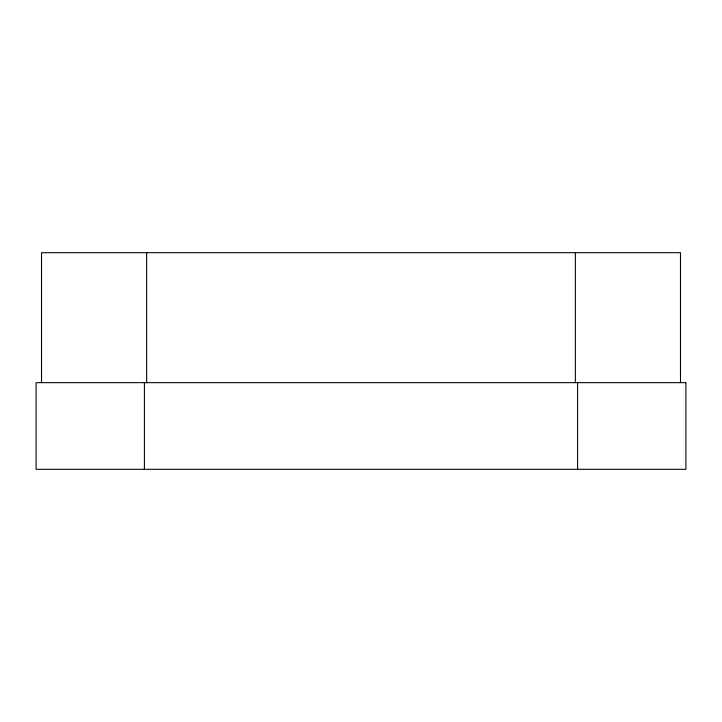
<?xml version="1.0" encoding="UTF-8"?>
<svg xmlns="http://www.w3.org/2000/svg" width="722" height="722" viewBox="0 0 722 722"><rect width="100%" height="100%" fill="white"/><g stroke="black" fill="none" stroke-linecap="round" stroke-linejoin="round"><path stroke-width="1.08" d="M680.485 382.66L680.485 252.7L41.515 252.7L41.515 382.66M577.6 382.66L577.6 469.3M575.353 252.7L575.353 382.66M146.647 252.7L146.647 382.66M144.4 382.66L144.4 469.3M685.9 382.66L36.1 382.66L36.1 469.3L685.9 469.3L685.9 382.66"/></g></svg>
